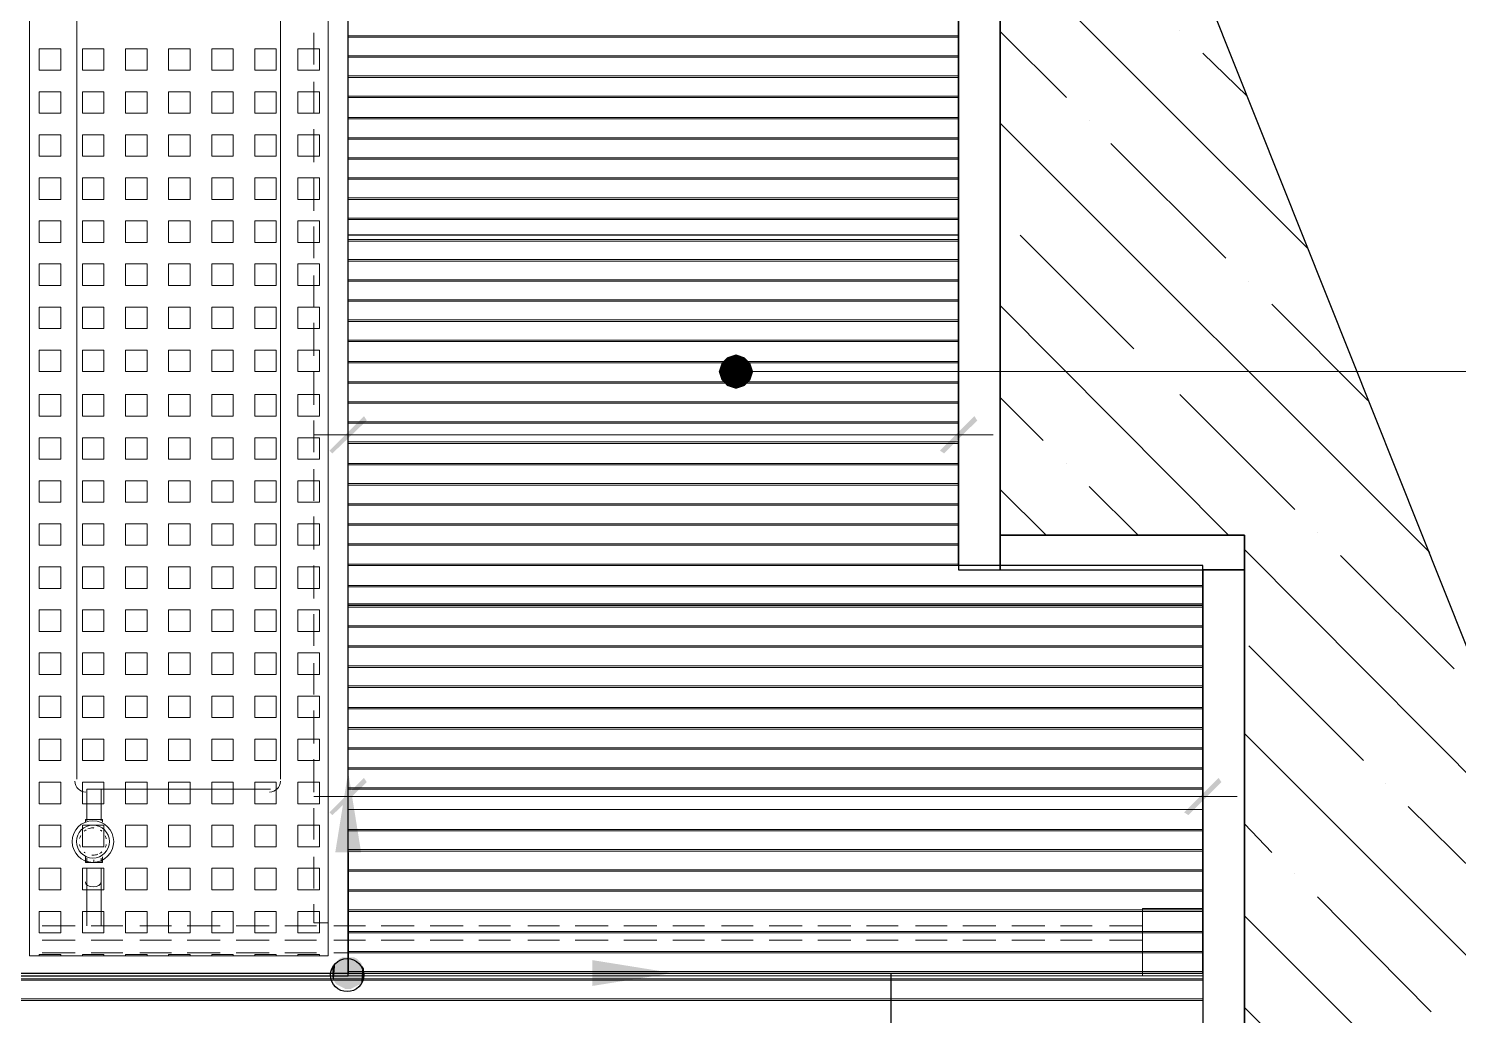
# Model space of a CAD drawing. Header units: millimetres. Extents: x -356862 to 418287, y 0 to 839748.
# Drawn here: x 37.278 to 38.938, y 9.798 to 10.944 of the extents above; entities that cross this region are included whole.
import ezdxf

# ---------------------------------------------------------------- set-up
doc = ezdxf.new("R2010")
doc.units = ezdxf.units.MM
doc.layers.add('PDF _Геометрия', color=7, linetype='Continuous', true_color=0xbababa)
doc.layers.add('PDF _Сплошная заливка', color=7, linetype='Continuous', true_color=0xf50000)

msp = doc.modelspace()

# ---------------------------------------------------------------- linework, layer by layer
at = {"layer": 'PDF _Геометрия', "color": 7, "lineweight": 30}
for points in [[(39.5392, 8.2288), (39.5392, 7.5205), (40.0258, 7.5205), (36.9243, 15.3002), (36.7043, 15.3002), (36.7043, 14.6085), (36.9876, 14.6085), (36.9876, 13.8986), (37.2709, 13.8986), (37.2709, 13.1903), (37.5543, 13.1903), (37.5543, 12.482), (37.8376, 12.482), (37.8376, 11.772), (38.1209, 11.772), (38.1209, 11.0637), (38.4059, 11.0637), (38.4059, 10.3554), (38.6892, 10.3554), (38.6892, 9.6471), (38.9725, 9.6471), (38.9725, 8.9371), (39.2559, 8.9371), (39.2559, 8.2288)], [(38.3576, 11.0253), (38.3576, 10.3154), (38.4059, 10.3154), (38.4059, 11.0253)], [(38.4059, 10.3154), (38.6892, 10.3154), (38.6892, 10.3554), (38.4059, 10.3554)], [(38.6409, 10.3154), (38.6409, 9.6071), (38.6892, 9.6071), (38.6892, 10.3154)]]:
    msp.add_lwpolyline(points, close=True, dxfattribs=at)
at = {"layer": 'PDF _Геометрия', "color": 251, "lineweight": 20, "true_color": 0x545454}
msp.add_lwpolyline([(38.1192, 10.5454), (38.1376, 10.5454), (40.4308, 10.5454), (40.4308, 10.6187), (40.4308, 15.1518)], dxfattribs=at)
at = {"layer": 'PDF _Геометрия', "color": 150, "lineweight": 30, "true_color": 0x0080ff}
for points in [[(38.6409, 10.3204), (38.3576, 10.3204), (38.3576, 10.5554), (38.3576, 10.792), (38.3576, 11.0287), (38.0742, 11.0287), (38.0742, 11.2653), (38.0742, 11.5003), (38.0742, 11.737), (37.7909, 11.737), (37.7909, 11.9736), (37.7909, 12.2103), (37.7909, 12.442), (37.5076, 12.442), (37.5076, 13.0369), (36.941, 13.0369), (36.941, 13.1553), (36.4676, 13.1553), (36.4676, 9.8471), (38.6409, 9.8471)], [(37.6493, 12.442), (37.2559, 12.442), (37.2559, 9.8437), (37.6493, 9.8437)], [(35.996, 9.8471), (38.6409, 9.8471), (38.6409, 9.6071), (38.9242, 9.6071), (38.9242, 9.4537), (35.996, 9.4537)]]:
    msp.add_lwpolyline(points, close=True, dxfattribs=at)
at = {"layer": 'PDF _Геометрия', "color": 6, "lineweight": 9}
for points in [[(37.6493, 9.8437), (37.6493, 12.442), (37.2559, 12.442), (37.2559, 9.8437)], [(37.6259, 9.8671), (37.6259, 12.4186), (37.2793, 12.4186), (37.2793, 9.8671)]]:
    msp.add_lwpolyline(points, close=True, dxfattribs=at)
at = {"layer": 'PDF _Геометрия', "color": 84, "lineweight": 20, "true_color": 0x269900}
msp.add_lwpolyline([(37.6493, 9.8437), (37.6493, 12.442), (37.7909, 12.442), (37.7909, 11.7336), (38.0742, 11.7336), (38.0742, 11.0253), (38.3576, 11.0253), (38.3576, 10.3154), (38.6409, 10.3154), (38.6409, 9.8437)], close=True, dxfattribs=at)
at = {"layer": 'PDF _Геометрия', "lineweight": 5}
for points in [[(37.3343, 11.152), (37.3343, 10.0721)], [(37.5709, 10.0721), (37.5709, 11.152)], [(38.7625, 10.6887), (38.4059, 11.0453)], [(38.4826, 10.8637), (38.4059, 10.9403)], [(38.6142, 10.942), (38.6142, 10.942)], [(38.6926, 10.8654), (38.6409, 10.9153)], [(38.5092, 10.837), (38.5092, 10.837)], [(38.9042, 10.3354), (38.4059, 10.8337)], [(38.6676, 10.677), (38.5342, 10.8104)], [(38.5609, 10.572), (38.4292, 10.7037)], [(38.6942, 10.6504), (38.6942, 10.6504)], [(38.6709, 10.3554), (38.4059, 10.622)], [(38.8325, 10.512), (38.7209, 10.6237)], [(38.5876, 10.5454), (38.5876, 10.5454)], [(38.7476, 10.3854), (38.6142, 10.5187)], [(38.4559, 10.4654), (38.4059, 10.5154)], [(38.4826, 10.4387), (38.4826, 10.4387)], [(38.4592, 10.3554), (38.4059, 10.4087)], [(38.5659, 10.3554), (38.5092, 10.412)], [(38.7742, 10.3587), (38.7742, 10.3587)], [(39.0442, 9.9821), (38.6892, 10.3387)], [(38.9325, 10.2004), (38.8009, 10.332)], [(38.8275, 10.0937), (38.6942, 10.227)], [(39.1842, 9.6304), (38.6892, 10.1254)], [(37.3459, 10.0604), (37.5593, 10.0604)], [(38.8525, 10.0671), (38.8525, 10.0671)], [(39.0125, 9.9087), (38.8792, 10.0404)], [(38.7209, 9.9871), (38.6892, 10.0204)], [(38.7476, 9.9621), (38.7476, 9.9621)], [(38.9059, 9.8021), (38.7742, 9.9354)], [(38.9559, 9.6471), (38.6892, 9.9137)], [(38.8009, 9.6954), (38.6892, 9.8071)]]:
    msp.add_lwpolyline(points, dxfattribs=at)
at = {"layer": 'PDF _Геометрия', "color": 252, "lineweight": 5, "true_color": 0x989898}
for points in [[(37.6093, 10.9387), (37.6093, 10.902)], [(37.6259, 10.902), (37.6259, 10.9387)], [(37.6093, 10.882), (37.6093, 10.8454)], [(37.6259, 10.8454), (37.6259, 10.882)], [(37.6093, 10.827), (37.6093, 10.7887)], [(37.6259, 10.7887), (37.6259, 10.827)], [(37.6093, 10.7704), (37.6093, 10.732)], [(37.6259, 10.732), (37.6259, 10.7704)], [(37.6093, 10.7137), (37.6093, 10.677)], [(37.6259, 10.677), (37.6259, 10.7137)], [(37.6093, 10.657), (37.6093, 10.6204)], [(37.6259, 10.6204), (37.6259, 10.657)], [(37.6093, 10.602), (37.6093, 10.5637)], [(37.6259, 10.5637), (37.6259, 10.602)], [(37.6093, 10.5454), (37.6093, 10.507)], [(37.6259, 10.507), (37.6259, 10.5454)], [(37.6093, 10.4887), (37.6093, 10.452)], [(37.6259, 10.452), (37.6259, 10.4887)], [(37.6093, 10.432), (37.6093, 10.3954)], [(37.6259, 10.3954), (37.6259, 10.432)], [(37.6093, 10.377), (37.6093, 10.3387)], [(37.6259, 10.3387), (37.6259, 10.377)], [(37.6093, 10.3204), (37.6093, 10.282)], [(37.6259, 10.282), (37.6259, 10.3204)], [(37.6093, 10.2637), (37.6093, 10.227)], [(37.6259, 10.227), (37.6259, 10.2637)], [(37.6093, 10.207), (37.6093, 10.1704)], [(37.6259, 10.1704), (37.6259, 10.207)], [(37.6093, 10.152), (37.6093, 10.1137)], [(37.6259, 10.1137), (37.6259, 10.152)], [(37.6093, 10.0954), (37.6093, 10.0571)], [(37.6259, 10.0571), (37.6259, 10.0954)], [(37.3459, 10.0604), (37.3459, 10.0254)], [(37.3626, 10.0254), (37.3626, 10.0604)], [(37.6093, 10.0387), (37.6093, 10.0021)], [(37.6259, 10.0021), (37.6259, 10.0387)], [(37.6093, 9.9821), (37.6093, 9.9454)], [(37.6259, 9.9454), (37.6259, 9.9821)], [(37.3459, 9.9537), (37.3459, 9.9021)], [(37.3626, 9.9021), (37.3626, 9.9537)], [(37.6093, 9.9271), (37.6093, 9.9054), (37.6176, 9.9054), (37.6259, 9.9054), (37.6259, 9.9271)], [(37.3326, 9.9021), (37.2943, 9.9021)], [(37.3876, 9.9021), (37.3509, 9.9021)], [(37.4443, 9.9021), (37.4076, 9.9021)], [(37.5009, 9.9021), (37.4626, 9.9021)], [(37.5576, 9.9021), (37.5193, 9.9021)], [(37.6126, 9.9021), (37.5759, 9.9021)], [(37.6693, 9.9021), (37.6326, 9.9021)], [(37.7259, 9.9021), (37.6876, 9.9021)], [(37.7826, 9.9021), (37.7443, 9.9021)], [(37.8376, 9.9021), (37.8009, 9.9021)], [(37.8943, 9.9021), (37.8576, 9.9021)], [(37.9509, 9.9021), (37.9126, 9.9021)], [(38.0076, 9.9021), (37.9692, 9.9021)], [(38.0626, 9.9021), (38.0259, 9.9021)], [(38.1192, 9.9021), (38.0826, 9.9021)], [(38.1759, 9.9021), (38.1376, 9.9021)], [(38.2326, 9.9021), (38.1942, 9.9021)], [(38.2876, 9.9021), (38.2509, 9.9021)], [(38.3442, 9.9021), (38.3076, 9.9021)], [(38.4009, 9.9021), (38.3626, 9.9021)], [(38.4576, 9.9021), (38.4192, 9.9021)], [(38.5126, 9.9021), (38.4759, 9.9021)], [(38.5709, 9.9021), (38.5326, 9.9021)], [(37.2943, 9.8854), (37.3326, 9.8854)], [(37.3509, 9.8854), (37.3876, 9.8854)], [(37.4076, 9.8854), (37.4443, 9.8854)], [(37.4626, 9.8854), (37.5009, 9.8854)], [(37.5193, 9.8854), (37.5576, 9.8854)], [(37.5759, 9.8854), (37.6126, 9.8854)], [(37.6326, 9.8854), (37.6693, 9.8854)], [(37.6876, 9.8854), (37.7259, 9.8854)], [(37.7443, 9.8854), (37.7826, 9.8854)], [(37.8009, 9.8854), (37.8376, 9.8854)], [(37.8576, 9.8854), (37.8943, 9.8854)], [(37.9126, 9.8854), (37.9509, 9.8854)], [(37.9692, 9.8854), (38.0076, 9.8854)], [(38.0259, 9.8854), (38.0626, 9.8854)], [(38.0826, 9.8854), (38.1192, 9.8854)], [(38.1376, 9.8854), (38.1759, 9.8854)], [(38.1942, 9.8854), (38.2326, 9.8854)], [(38.2509, 9.8854), (38.2876, 9.8854)], [(38.3076, 9.8854), (38.3442, 9.8854)], [(38.3626, 9.8854), (38.4009, 9.8854)], [(38.4192, 9.8854), (38.4576, 9.8854)], [(38.4759, 9.8854), (38.5126, 9.8854)], [(38.5326, 9.8854), (38.5709, 9.8854)], [(37.2943, 9.8704), (37.3326, 9.8704)], [(37.3509, 9.8704), (37.3876, 9.8704)], [(37.4076, 9.8704), (37.4443, 9.8704)], [(37.4626, 9.8704), (37.5009, 9.8704)], [(37.5193, 9.8704), (37.5576, 9.8704)], [(37.5759, 9.8704), (37.6126, 9.8704)], [(37.6326, 9.8704), (37.6693, 9.8704)], [(37.6876, 9.8704), (37.7259, 9.8704)], [(37.7443, 9.8704), (37.7826, 9.8704)], [(37.8009, 9.8704), (37.8376, 9.8704)], [(37.8576, 9.8704), (37.8943, 9.8704)], [(37.9126, 9.8704), (37.9509, 9.8704)], [(37.9692, 9.8704), (38.0076, 9.8704)], [(38.0259, 9.8704), (38.0626, 9.8704)], [(38.0826, 9.8704), (38.1192, 9.8704)], [(38.1376, 9.8704), (38.1759, 9.8704)], [(38.1942, 9.8704), (38.2326, 9.8704)], [(38.2509, 9.8704), (38.2876, 9.8704)], [(38.3076, 9.8704), (38.3442, 9.8704)], [(38.3626, 9.8704), (38.4009, 9.8704)], [(38.4192, 9.8704), (38.4576, 9.8704)], [(38.4759, 9.8704), (38.5126, 9.8704)], [(38.5326, 9.8704), (38.5709, 9.8704)]]:
    msp.add_lwpolyline(points, dxfattribs=at)
at = {"layer": 'PDF _Геометрия', "color": 254, "lineweight": 5, "true_color": 0xdcdcdc}
for points in [[(37.6493, 10.9353), (38.3576, 10.9353)], [(37.6493, 10.9103), (38.3576, 10.9103)], [(37.6493, 10.887), (38.3576, 10.887)], [(37.6493, 10.8637), (38.3576, 10.8637)], [(37.6493, 10.8404), (38.3576, 10.8404)], [(37.6493, 10.817), (38.3576, 10.817)], [(37.6493, 10.7937), (38.3576, 10.7937)], [(37.6493, 10.7687), (38.3576, 10.7687)], [(37.6493, 10.7454), (38.3576, 10.7454)], [(37.6493, 10.722), (38.3576, 10.722)], [(37.6493, 10.6987), (38.3576, 10.6987)], [(37.6493, 10.6754), (38.3576, 10.6754)], [(37.6493, 10.652), (38.3576, 10.652)], [(37.6493, 10.627), (38.3576, 10.627)], [(37.6493, 10.6037), (38.3576, 10.6037)], [(37.6493, 10.5804), (38.3576, 10.5804)], [(37.6493, 10.557), (38.3576, 10.557)], [(37.6493, 10.5337), (38.3576, 10.5337)], [(37.6493, 10.5087), (38.3576, 10.5087)], [(37.6493, 10.4854), (38.3576, 10.4854)], [(37.6493, 10.462), (38.3576, 10.462)], [(37.6493, 10.4387), (38.3576, 10.4387)], [(37.6493, 10.4154), (38.3576, 10.4154)], [(37.6493, 10.392), (38.3576, 10.392)], [(37.6493, 10.367), (38.3576, 10.367)], [(37.6493, 10.3437), (38.3576, 10.3437)], [(37.6493, 10.3204), (38.3576, 10.3204)], [(37.6493, 10.297), (38.6409, 10.297)], [(37.6493, 10.2737), (38.6409, 10.2737)], [(37.6493, 10.2504), (38.6409, 10.2504)], [(37.6493, 10.2254), (38.6409, 10.2254)], [(37.6493, 10.202), (38.6409, 10.202)], [(37.6493, 10.1787), (38.6409, 10.1787)], [(37.6493, 10.1554), (38.6409, 10.1554)], [(37.6493, 10.132), (38.6409, 10.132)], [(37.6493, 10.1087), (38.6409, 10.1087)], [(37.6493, 10.0837), (38.6409, 10.0837)], [(37.6493, 10.0604), (38.6409, 10.0604)], [(37.6493, 10.0371), (38.6409, 10.0371)], [(37.6493, 10.0137), (38.6409, 10.0137)], [(37.6493, 9.9904), (38.6409, 9.9904)], [(37.6493, 9.9654), (38.6409, 9.9654)], [(37.6493, 9.9421), (38.6409, 9.9421)], [(37.6493, 9.9187), (38.6409, 9.9187)], [(37.6493, 9.8954), (38.6409, 9.8954)], [(37.6493, 9.8721), (38.6409, 9.8721)], [(35.996, 9.8387), (38.6409, 9.8387)], [(37.6493, 9.8487), (38.6409, 9.8487)], [(35.996, 9.8154), (38.6409, 9.8154)]]:
    msp.add_lwpolyline(points, close=True, dxfattribs=at)
for points in [[(38.3576, 10.9337), (37.6493, 10.9337)], [(38.3576, 10.912), (37.6493, 10.912)], [(38.3576, 10.8887), (37.6493, 10.8887)], [(38.3576, 10.8654), (37.6493, 10.8654)], [(38.3576, 10.8387), (37.6493, 10.8387)], [(38.3576, 10.8154), (37.6493, 10.8154)], [(38.3576, 10.792), (37.6493, 10.792)], [(38.3576, 10.7704), (37.6493, 10.7704)], [(38.3576, 10.747), (37.6493, 10.747)], [(38.3576, 10.7237), (37.6493, 10.7237)], [(38.3576, 10.697), (37.6493, 10.697)], [(38.3576, 10.6737), (37.6493, 10.6737)], [(38.3576, 10.6504), (37.6493, 10.6504)], [(38.3576, 10.6287), (37.6493, 10.6287)], [(38.3576, 10.6054), (37.6493, 10.6054)], [(38.3576, 10.582), (37.6493, 10.582)], [(38.3576, 10.5554), (37.6493, 10.5554)], [(38.3576, 10.532), (37.6493, 10.532)], [(38.3576, 10.5104), (37.6493, 10.5104)], [(38.3576, 10.487), (37.6493, 10.487)], [(38.3576, 10.4637), (37.6493, 10.4637)], [(38.3576, 10.437), (37.6493, 10.437)], [(38.3576, 10.4137), (37.6493, 10.4137)], [(38.3576, 10.3904), (37.6493, 10.3904)], [(38.3576, 10.3687), (37.6493, 10.3687)], [(38.3576, 10.3454), (37.6493, 10.3454)], [(38.3576, 10.322), (37.6493, 10.322)], [(38.6409, 10.2954), (37.6493, 10.2954)], [(38.6409, 10.272), (37.6493, 10.272)], [(38.6409, 10.2487), (37.6493, 10.2487)], [(38.6409, 10.227), (37.6493, 10.227)], [(38.6409, 10.2037), (37.6493, 10.2037)], [(38.6409, 10.1804), (37.6493, 10.1804)], [(38.6409, 10.1537), (37.6493, 10.1537)], [(38.6409, 10.1304), (37.6493, 10.1304)], [(38.6409, 10.107), (37.6493, 10.107)], [(38.6409, 10.0854), (37.6493, 10.0854)], [(38.6409, 10.0621), (37.6493, 10.0621)], [(38.6409, 10.0371), (37.6493, 10.0371)], [(38.6409, 10.0121), (37.6493, 10.0121)], [(38.6409, 9.9887), (37.6493, 9.9887)], [(38.6409, 9.9671), (37.6493, 9.9671)], [(38.6409, 9.9437), (37.6493, 9.9437)], [(38.6409, 9.9204), (37.6493, 9.9204)], [(38.6409, 9.8937), (37.6493, 9.8937)], [(38.6409, 9.8704), (37.6493, 9.8704)], [(38.6409, 9.8404), (35.996, 9.8404)], [(38.6409, 9.8171), (35.996, 9.8171)]]:
    msp.add_lwpolyline(points, dxfattribs=at)
at = {"layer": 'PDF _Геометрия', "color": 6, "lineweight": 5}
for points in [[(37.2909, 10.9203), (37.3159, 10.9203), (37.3159, 10.8954), (37.2909, 10.8954)], [(37.3409, 10.9203), (37.3659, 10.9203), (37.3659, 10.8954), (37.3409, 10.8954)], [(37.3909, 10.9203), (37.4159, 10.9203), (37.4159, 10.8954), (37.3909, 10.8954)], [(37.4409, 10.9203), (37.4659, 10.9203), (37.4659, 10.8954), (37.4409, 10.8954)], [(37.4909, 10.9203), (37.5159, 10.9203), (37.5159, 10.8954), (37.4909, 10.8954)], [(37.5409, 10.9203), (37.5659, 10.9203), (37.5659, 10.8954), (37.5409, 10.8954)], [(37.5909, 10.9203), (37.6159, 10.9203), (37.6159, 10.8954), (37.5909, 10.8954)], [(37.2909, 10.8704), (37.3159, 10.8704), (37.3159, 10.8454), (37.2909, 10.8454)], [(37.3409, 10.8704), (37.3659, 10.8704), (37.3659, 10.8454), (37.3409, 10.8454)], [(37.3909, 10.8704), (37.4159, 10.8704), (37.4159, 10.8454), (37.3909, 10.8454)], [(37.4409, 10.8704), (37.4659, 10.8704), (37.4659, 10.8454), (37.4409, 10.8454)], [(37.4909, 10.8704), (37.5159, 10.8704), (37.5159, 10.8454), (37.4909, 10.8454)], [(37.5409, 10.8704), (37.5659, 10.8704), (37.5659, 10.8454), (37.5409, 10.8454)], [(37.5909, 10.8704), (37.6159, 10.8704), (37.6159, 10.8454), (37.5909, 10.8454)], [(37.2909, 10.8204), (37.3159, 10.8204), (37.3159, 10.7954), (37.2909, 10.7954)], [(37.3409, 10.8204), (37.3659, 10.8204), (37.3659, 10.7954), (37.3409, 10.7954)], [(37.3909, 10.8204), (37.4159, 10.8204), (37.4159, 10.7954), (37.3909, 10.7954)], [(37.4409, 10.8204), (37.4659, 10.8204), (37.4659, 10.7954), (37.4409, 10.7954)], [(37.4909, 10.8204), (37.5159, 10.8204), (37.5159, 10.7954), (37.4909, 10.7954)], [(37.5409, 10.8204), (37.5659, 10.8204), (37.5659, 10.7954), (37.5409, 10.7954)], [(37.5909, 10.8204), (37.6159, 10.8204), (37.6159, 10.7954), (37.5909, 10.7954)], [(37.2909, 10.7704), (37.3159, 10.7704), (37.3159, 10.7454), (37.2909, 10.7454)], [(37.3409, 10.7704), (37.3659, 10.7704), (37.3659, 10.7454), (37.3409, 10.7454)], [(37.3909, 10.7704), (37.4159, 10.7704), (37.4159, 10.7454), (37.3909, 10.7454)], [(37.4409, 10.7704), (37.4659, 10.7704), (37.4659, 10.7454), (37.4409, 10.7454)], [(37.4909, 10.7704), (37.5159, 10.7704), (37.5159, 10.7454), (37.4909, 10.7454)], [(37.5409, 10.7704), (37.5659, 10.7704), (37.5659, 10.7454), (37.5409, 10.7454)], [(37.5909, 10.7704), (37.6159, 10.7704), (37.6159, 10.7454), (37.5909, 10.7454)], [(37.2909, 10.7204), (37.3159, 10.7204), (37.3159, 10.6954), (37.2909, 10.6954)], [(37.3409, 10.7204), (37.3659, 10.7204), (37.3659, 10.6954), (37.3409, 10.6954)], [(37.3909, 10.7204), (37.4159, 10.7204), (37.4159, 10.6954), (37.3909, 10.6954)], [(37.4409, 10.7204), (37.4659, 10.7204), (37.4659, 10.6954), (37.4409, 10.6954)], [(37.4909, 10.7204), (37.5159, 10.7204), (37.5159, 10.6954), (37.4909, 10.6954)], [(37.5409, 10.7204), (37.5659, 10.7204), (37.5659, 10.6954), (37.5409, 10.6954)], [(37.5909, 10.7204), (37.6159, 10.7204), (37.6159, 10.6954), (37.5909, 10.6954)], [(37.2909, 10.6704), (37.3159, 10.6704), (37.3159, 10.6454), (37.2909, 10.6454)], [(37.3409, 10.6704), (37.3659, 10.6704), (37.3659, 10.6454), (37.3409, 10.6454)], [(37.3909, 10.6704), (37.4159, 10.6704), (37.4159, 10.6454), (37.3909, 10.6454)], [(37.4409, 10.6704), (37.4659, 10.6704), (37.4659, 10.6454), (37.4409, 10.6454)], [(37.4909, 10.6704), (37.5159, 10.6704), (37.5159, 10.6454), (37.4909, 10.6454)], [(37.5409, 10.6704), (37.5659, 10.6704), (37.5659, 10.6454), (37.5409, 10.6454)], [(37.5909, 10.6704), (37.6159, 10.6704), (37.6159, 10.6454), (37.5909, 10.6454)], [(37.2909, 10.6204), (37.3159, 10.6204), (37.3159, 10.5954), (37.2909, 10.5954)], [(37.3409, 10.6204), (37.3659, 10.6204), (37.3659, 10.5954), (37.3409, 10.5954)], [(37.3909, 10.6204), (37.4159, 10.6204), (37.4159, 10.5954), (37.3909, 10.5954)], [(37.4409, 10.6204), (37.4659, 10.6204), (37.4659, 10.5954), (37.4409, 10.5954)], [(37.4909, 10.6204), (37.5159, 10.6204), (37.5159, 10.5954), (37.4909, 10.5954)], [(37.5409, 10.6204), (37.5659, 10.6204), (37.5659, 10.5954), (37.5409, 10.5954)], [(37.5909, 10.6204), (37.6159, 10.6204), (37.6159, 10.5954), (37.5909, 10.5954)], [(37.2909, 10.5704), (37.3159, 10.5704), (37.3159, 10.5454), (37.2909, 10.5454)], [(37.3409, 10.5704), (37.3659, 10.5704), (37.3659, 10.5454), (37.3409, 10.5454)], [(37.3909, 10.5704), (37.4159, 10.5704), (37.4159, 10.5454), (37.3909, 10.5454)], [(37.4409, 10.5704), (37.4659, 10.5704), (37.4659, 10.5454), (37.4409, 10.5454)], [(37.4909, 10.5704), (37.5159, 10.5704), (37.5159, 10.5454), (37.4909, 10.5454)], [(37.5409, 10.5704), (37.5659, 10.5704), (37.5659, 10.5454), (37.5409, 10.5454)], [(37.5909, 10.5704), (37.6159, 10.5704), (37.6159, 10.5454), (37.5909, 10.5454)], [(37.2909, 10.5187), (37.3159, 10.5187), (37.3159, 10.4937), (37.2909, 10.4937)], [(37.3409, 10.5187), (37.3659, 10.5187), (37.3659, 10.4937), (37.3409, 10.4937)], [(37.3909, 10.5187), (37.4159, 10.5187), (37.4159, 10.4937), (37.3909, 10.4937)], [(37.4409, 10.5187), (37.4659, 10.5187), (37.4659, 10.4937), (37.4409, 10.4937)], [(37.4909, 10.5187), (37.5159, 10.5187), (37.5159, 10.4937), (37.4909, 10.4937)], [(37.5409, 10.5187), (37.5659, 10.5187), (37.5659, 10.4937), (37.5409, 10.4937)], [(37.5909, 10.5187), (37.6159, 10.5187), (37.6159, 10.4937), (37.5909, 10.4937)], [(37.2909, 10.4687), (37.3159, 10.4687), (37.3159, 10.4437), (37.2909, 10.4437)], [(37.3409, 10.4687), (37.3659, 10.4687), (37.3659, 10.4437), (37.3409, 10.4437)], [(37.3909, 10.4687), (37.4159, 10.4687), (37.4159, 10.4437), (37.3909, 10.4437)], [(37.4409, 10.4687), (37.4659, 10.4687), (37.4659, 10.4437), (37.4409, 10.4437)], [(37.4909, 10.4687), (37.5159, 10.4687), (37.5159, 10.4437), (37.4909, 10.4437)], [(37.5409, 10.4687), (37.5659, 10.4687), (37.5659, 10.4437), (37.5409, 10.4437)], [(37.5909, 10.4687), (37.6159, 10.4687), (37.6159, 10.4437), (37.5909, 10.4437)], [(37.2909, 10.4187), (37.3159, 10.4187), (37.3159, 10.3937), (37.2909, 10.3937)], [(37.3409, 10.4187), (37.3659, 10.4187), (37.3659, 10.3937), (37.3409, 10.3937)], [(37.3909, 10.4187), (37.4159, 10.4187), (37.4159, 10.3937), (37.3909, 10.3937)], [(37.4409, 10.4187), (37.4659, 10.4187), (37.4659, 10.3937), (37.4409, 10.3937)], [(37.4909, 10.4187), (37.5159, 10.4187), (37.5159, 10.3937), (37.4909, 10.3937)], [(37.5409, 10.4187), (37.5659, 10.4187), (37.5659, 10.3937), (37.5409, 10.3937)], [(37.5909, 10.4187), (37.6159, 10.4187), (37.6159, 10.3937), (37.5909, 10.3937)], [(37.2909, 10.3687), (37.3159, 10.3687), (37.3159, 10.3437), (37.2909, 10.3437)], [(37.3409, 10.3687), (37.3659, 10.3687), (37.3659, 10.3437), (37.3409, 10.3437)], [(37.3909, 10.3687), (37.4159, 10.3687), (37.4159, 10.3437), (37.3909, 10.3437)], [(37.4409, 10.3687), (37.4659, 10.3687), (37.4659, 10.3437), (37.4409, 10.3437)], [(37.4909, 10.3687), (37.5159, 10.3687), (37.5159, 10.3437), (37.4909, 10.3437)], [(37.5409, 10.3687), (37.5659, 10.3687), (37.5659, 10.3437), (37.5409, 10.3437)], [(37.5909, 10.3687), (37.6159, 10.3687), (37.6159, 10.3437), (37.5909, 10.3437)], [(37.2909, 10.3187), (37.3159, 10.3187), (37.3159, 10.2937), (37.2909, 10.2937)], [(37.3409, 10.3187), (37.3659, 10.3187), (37.3659, 10.2937), (37.3409, 10.2937)], [(37.3909, 10.3187), (37.4159, 10.3187), (37.4159, 10.2937), (37.3909, 10.2937)], [(37.4409, 10.3187), (37.4659, 10.3187), (37.4659, 10.2937), (37.4409, 10.2937)], [(37.4909, 10.3187), (37.5159, 10.3187), (37.5159, 10.2937), (37.4909, 10.2937)], [(37.5409, 10.3187), (37.5659, 10.3187), (37.5659, 10.2937), (37.5409, 10.2937)], [(37.5909, 10.3187), (37.6159, 10.3187), (37.6159, 10.2937), (37.5909, 10.2937)], [(37.2909, 10.2687), (37.3159, 10.2687), (37.3159, 10.2437), (37.2909, 10.2437)], [(37.3409, 10.2687), (37.3659, 10.2687), (37.3659, 10.2437), (37.3409, 10.2437)], [(37.3909, 10.2687), (37.4159, 10.2687), (37.4159, 10.2437), (37.3909, 10.2437)], [(37.4409, 10.2687), (37.4659, 10.2687), (37.4659, 10.2437), (37.4409, 10.2437)], [(37.4909, 10.2687), (37.5159, 10.2687), (37.5159, 10.2437), (37.4909, 10.2437)], [(37.5409, 10.2687), (37.5659, 10.2687), (37.5659, 10.2437), (37.5409, 10.2437)], [(37.5909, 10.2687), (37.6159, 10.2687), (37.6159, 10.2437), (37.5909, 10.2437)], [(37.2909, 10.2187), (37.3159, 10.2187), (37.3159, 10.1937), (37.2909, 10.1937)], [(37.3409, 10.2187), (37.3659, 10.2187), (37.3659, 10.1937), (37.3409, 10.1937)], [(37.3909, 10.2187), (37.4159, 10.2187), (37.4159, 10.1937), (37.3909, 10.1937)], [(37.4409, 10.2187), (37.4659, 10.2187), (37.4659, 10.1937), (37.4409, 10.1937)], [(37.4909, 10.2187), (37.5159, 10.2187), (37.5159, 10.1937), (37.4909, 10.1937)], [(37.5409, 10.2187), (37.5659, 10.2187), (37.5659, 10.1937), (37.5409, 10.1937)], [(37.5909, 10.2187), (37.6159, 10.2187), (37.6159, 10.1937), (37.5909, 10.1937)], [(37.2909, 10.1687), (37.3159, 10.1687), (37.3159, 10.1437), (37.2909, 10.1437)], [(37.3409, 10.1687), (37.3659, 10.1687), (37.3659, 10.1437), (37.3409, 10.1437)], [(37.3909, 10.1687), (37.4159, 10.1687), (37.4159, 10.1437), (37.3909, 10.1437)], [(37.4409, 10.1687), (37.4659, 10.1687), (37.4659, 10.1437), (37.4409, 10.1437)], [(37.4909, 10.1687), (37.5159, 10.1687), (37.5159, 10.1437), (37.4909, 10.1437)], [(37.5409, 10.1687), (37.5659, 10.1687), (37.5659, 10.1437), (37.5409, 10.1437)], [(37.5909, 10.1687), (37.6159, 10.1687), (37.6159, 10.1437), (37.5909, 10.1437)], [(37.2909, 10.1187), (37.3159, 10.1187), (37.3159, 10.0937), (37.2909, 10.0937)], [(37.3409, 10.1187), (37.3659, 10.1187), (37.3659, 10.0937), (37.3409, 10.0937)], [(37.3909, 10.1187), (37.4159, 10.1187), (37.4159, 10.0937), (37.3909, 10.0937)], [(37.4409, 10.1187), (37.4659, 10.1187), (37.4659, 10.0937), (37.4409, 10.0937)], [(37.4909, 10.1187), (37.5159, 10.1187), (37.5159, 10.0937), (37.4909, 10.0937)], [(37.5409, 10.1187), (37.5659, 10.1187), (37.5659, 10.0937), (37.5409, 10.0937)], [(37.5909, 10.1187), (37.6159, 10.1187), (37.6159, 10.0937), (37.5909, 10.0937)], [(37.2909, 10.0687), (37.3159, 10.0687), (37.3159, 10.0437), (37.2909, 10.0437)], [(37.3409, 10.0687), (37.3659, 10.0687), (37.3659, 10.0437), (37.3409, 10.0437)], [(37.3909, 10.0687), (37.4159, 10.0687), (37.4159, 10.0437), (37.3909, 10.0437)], [(37.4409, 10.0687), (37.4659, 10.0687), (37.4659, 10.0437), (37.4409, 10.0437)], [(37.4909, 10.0687), (37.5159, 10.0687), (37.5159, 10.0437), (37.4909, 10.0437)], [(37.5409, 10.0687), (37.5659, 10.0687), (37.5659, 10.0437), (37.5409, 10.0437)], [(37.5909, 10.0687), (37.6159, 10.0687), (37.6159, 10.0437), (37.5909, 10.0437)], [(37.2909, 10.0187), (37.3159, 10.0187), (37.3159, 9.9937), (37.2909, 9.9937)], [(37.3409, 10.0187), (37.3659, 10.0187), (37.3659, 9.9937), (37.3409, 9.9937)], [(37.3909, 10.0187), (37.4159, 10.0187), (37.4159, 9.9937), (37.3909, 9.9937)], [(37.4409, 10.0187), (37.4659, 10.0187), (37.4659, 9.9937), (37.4409, 9.9937)], [(37.4909, 10.0187), (37.5159, 10.0187), (37.5159, 9.9937), (37.4909, 9.9937)], [(37.5409, 10.0187), (37.5659, 10.0187), (37.5659, 9.9937), (37.5409, 9.9937)], [(37.5909, 10.0187), (37.6159, 10.0187), (37.6159, 9.9937), (37.5909, 9.9937)], [(37.2909, 9.9687), (37.3159, 9.9687), (37.3159, 9.9437), (37.2909, 9.9437)], [(37.3409, 9.9687), (37.3659, 9.9687), (37.3659, 9.9437), (37.3409, 9.9437)], [(37.3909, 9.9687), (37.4159, 9.9687), (37.4159, 9.9437), (37.3909, 9.9437)], [(37.4409, 9.9687), (37.4659, 9.9687), (37.4659, 9.9437), (37.4409, 9.9437)], [(37.4909, 9.9687), (37.5159, 9.9687), (37.5159, 9.9437), (37.4909, 9.9437)], [(37.5409, 9.9687), (37.5659, 9.9687), (37.5659, 9.9437), (37.5409, 9.9437)], [(37.5909, 9.9687), (37.6159, 9.9687), (37.6159, 9.9437), (37.5909, 9.9437)], [(37.2909, 9.9187), (37.3159, 9.9187), (37.3159, 9.8937), (37.2909, 9.8937)], [(37.3409, 9.9187), (37.3659, 9.9187), (37.3659, 9.8937), (37.3409, 9.8937)], [(37.3909, 9.9187), (37.4159, 9.9187), (37.4159, 9.8937), (37.3909, 9.8937)], [(37.4409, 9.9187), (37.4659, 9.9187), (37.4659, 9.8937), (37.4409, 9.8937)], [(37.4909, 9.9187), (37.5159, 9.9187), (37.5159, 9.8937), (37.4909, 9.8937)], [(37.5409, 9.9187), (37.5659, 9.9187), (37.5659, 9.8937), (37.5409, 9.8937)], [(37.5909, 9.9187), (37.6159, 9.9187), (37.6159, 9.8937), (37.5909, 9.8937)]]:
    msp.add_lwpolyline(points, close=True, dxfattribs=at)
at = {"layer": 'PDF _Геометрия', "color": 150, "lineweight": 30, "true_color": 0x0080ff}
for points in [[(38.3576, 10.7037), (37.6493, 10.7037)], [(38.6409, 10.2754), (37.6493, 10.2754)], [(38.2792, 9.4537), (38.2792, 9.8471)]]:
    msp.add_lwpolyline(points, dxfattribs=at)
at = {"layer": 'PDF _Геометрия', "color": 7, "lineweight": 18}
for points in [[(38.3976, 10.472), (37.6093, 10.472)], [(37.6493, 10.4787), (37.6493, 10.432)], [(38.3576, 10.4787), (38.3576, 10.432)], [(38.6809, 10.0521), (37.6093, 10.0521)], [(37.6493, 9.8471), (37.6493, 10.0121)], [(38.6409, 9.8471), (38.6409, 10.0121)]]:
    msp.add_lwpolyline(points, dxfattribs=at)
at = {"layer": 'PDF _Геометрия', "color": 5, "lineweight": 5}
for points in [[(37.3531, 10.0239, 1), (37.3531, 9.9756, 1)], [(37.3531, 10.0189, 0.999999), (37.3531, 9.9806, 0.999999)]]:
    msp.add_lwpolyline(points, format="xyb", close=True, dxfattribs=at)
for points in [[(37.3443, 10.0221), (37.3443, 10.0254), (37.3543, 10.0254), (37.3643, 10.0254), (37.3643, 10.0221)], [(37.3459, 10.0254), (37.3459, 10.0237)], [(37.3626, 10.0237), (37.3626, 10.0254)], [(37.3643, 9.9754), (37.3643, 9.9821), (37.3643, 9.9754), (37.3543, 9.9754), (37.3443, 9.9754), (37.3443, 9.9821), (37.3443, 9.9754)], [(37.3459, 9.9804), (37.3459, 9.9754)], [(37.3543, 9.9787), (37.3543, 9.9754)], [(37.3626, 9.9754), (37.3626, 9.9804)], [(37.3626, 9.9537), (37.3626, 9.9554), (37.3626, 9.9571), (37.3626, 9.9587), (37.3626, 9.9604), (37.3626, 9.9621), (37.3626, 9.9637), (37.3626, 9.9654), (37.3626, 9.9671), (37.3626, 9.9687), (37.3543, 9.9687), (37.3459, 9.9687), (37.3459, 9.9671), (37.3459, 9.9654), (37.3459, 9.9637), (37.3459, 9.9621), (37.3459, 9.9604), (37.3459, 9.9587), (37.3459, 9.9571), (37.3459, 9.9554), (37.3459, 9.9537)]]:
    msp.add_lwpolyline(points, dxfattribs=at)
for points in [[(37.3541, 10.0155, 0.016113), (37.3531, 10.0156, 0.09375), (37.3473, 10.0145)], [(37.352, 9.9839, 0.016113), (37.3531, 9.9839, 0.09375), (37.3588, 9.985)]]:
    msp.add_lwpolyline(points, format="xyb", dxfattribs=at)
at = {"layer": 'PDF _Геометрия', "color": 1, "lineweight": 30, "true_color": 0xfa0000}
msp.add_lwpolyline([(37.6493, 9.9871), (37.6493, 9.8471), (37.9326, 9.8471)], dxfattribs=at)
at = {"layer": 'PDF _Геометрия', "color": 7, "lineweight": 5}
msp.add_lwpolyline([(38.6409, 9.8437), (38.5709, 9.8437), (38.5709, 9.9221), (38.6409, 9.9221)], dxfattribs=at)
at = {"layer": 'PDF _Геометрия', "color": 6, "lineweight": 5}
for points in [[(37.2909, 9.8671), (37.2909, 9.8687), (37.3159, 9.8687), (37.3159, 9.8671)], [(37.3409, 9.8671), (37.3409, 9.8687), (37.3659, 9.8687), (37.3659, 9.8671)], [(37.3909, 9.8671), (37.3909, 9.8687), (37.4159, 9.8687), (37.4159, 9.8671)], [(37.4409, 9.8671), (37.4409, 9.8687), (37.4659, 9.8687), (37.4659, 9.8671)], [(37.4909, 9.8671), (37.4909, 9.8687), (37.5159, 9.8687), (37.5159, 9.8671)], [(37.5409, 9.8671), (37.5409, 9.8687), (37.5659, 9.8687), (37.5659, 9.8671)], [(37.5909, 9.8671), (37.5909, 9.8687), (37.6159, 9.8687), (37.6159, 9.8671)]]:
    msp.add_lwpolyline(points, dxfattribs=at)
at = {"layer": 'PDF _Геометрия', "color": 7, "lineweight": 9}
for points in [[(37.3293, 9.8437), (37.5176, 9.8437)], [(37.6109, 9.8437), (37.7993, 9.8437)], [(37.8926, 9.8437), (38.0792, 9.8437)], [(38.1742, 9.8437), (38.3609, 9.8437)], [(38.4542, 9.8437), (38.6409, 9.8437)]]:
    msp.add_lwpolyline(points, dxfattribs=at)
at = {"layer": 'PDF _Геометрия', "color": 1, "lineweight": 30, "true_color": 0xfa0000}
msp.add_circle((37.6481, 9.8447), 0.0192, dxfattribs=at)
at = {"layer": 'PDF _Геометрия', "lineweight": 5}
for centre, start, end in [((37.3447, 10.0697), 180, 270), ((37.5581, 10.0697), 270, 360)]:
    msp.add_arc(centre, 0.0125, start, end, dxfattribs=at)
at = {"layer": 'PDF _Геометрия', "color": 5, "lineweight": 5}
for start, end in [(153.7369, 167.3057), (119.3611, 130.7979), (49.8725, 57.4422), (11.6951, 24.7027), (191.6951, 204.7027), (333.7369, 347.3057), (229.8734, 234.6017), (299.3611, 310.7979)]:
    msp.add_arc((37.3531, 9.9997), 0.0158, start, end, dxfattribs=at)
for points in [[(37.3443, 9.9529), (37.3443, 9.9497), (37.3484, 9.9471), (37.3534, 9.9471)], [(37.3443, 9.9529), (37.3443, 9.9497), (37.3484, 9.9471), (37.3534, 9.9471)], [(37.3534, 9.9471), (37.3585, 9.9471), (37.3626, 9.9497), (37.3626, 9.9529)], [(37.3534, 9.9471), (37.3585, 9.9471), (37.3626, 9.9497), (37.3626, 9.9529)]]:
    msp.add_open_spline(points, degree=3, dxfattribs=at)
at = {"layer": 'PDF _Сплошная заливка', "color": 251, "true_color": 0x545454, "transparency": 33554559}
for points in [[(38.0992, 10.5454), (38.0826, 10.5554), (38.0792, 10.5454)], [(38.0892, 10.562), (38.0992, 10.5454), (38.0826, 10.5554)], [(38.0992, 10.5654), (38.0892, 10.562), (38.0992, 10.5454)], [(38.0992, 10.5454), (38.1092, 10.562), (38.0992, 10.5654)], [(38.1159, 10.5554), (38.0992, 10.5454), (38.1092, 10.562)], [(38.1192, 10.5454), (38.1159, 10.5554), (38.0992, 10.5454)], [(38.0792, 10.5454), (38.0826, 10.5354), (38.0992, 10.5454)], [(38.0826, 10.5354), (38.0992, 10.5454), (38.0892, 10.5287)], [(38.0992, 10.5454), (38.0892, 10.5287), (38.0992, 10.5254)], [(38.0992, 10.5254), (38.1092, 10.5287), (38.0992, 10.5454)], [(38.1092, 10.5287), (38.0992, 10.5454), (38.1159, 10.5354)], [(38.0992, 10.5454), (38.1159, 10.5354), (38.1192, 10.5454)]]:
    msp.add_solid(points, dxfattribs=at)
at = {"layer": 'PDF _Сплошная заливка', "color": 7, "transparency": 33554559}
for points in [[(37.6676, 10.4937), (37.6309, 10.4504), (37.6276, 10.4537)], [(37.6709, 10.4887), (37.6676, 10.4937), (37.6309, 10.4504)], [(38.3359, 10.4537), (38.3409, 10.4504), (38.3759, 10.4937)], [(38.3409, 10.4504), (38.3759, 10.4937), (38.3792, 10.4887)], [(37.6676, 10.0737), (37.6309, 10.0304), (37.6276, 10.0337)], [(37.6709, 10.0687), (37.6676, 10.0737), (37.6309, 10.0304)], [(38.6192, 10.0337), (38.6242, 10.0304), (38.6592, 10.0737)], [(38.6242, 10.0304), (38.6592, 10.0737), (38.6626, 10.0687)]]:
    msp.add_solid(points, dxfattribs=at)
at = {"layer": 'PDF _Сплошная заливка', "color": 1, "true_color": 0xfa0000, "transparency": 33554559}
for points in [[(37.6343, 9.9871), (37.6493, 10.0804), (37.6643, 9.9871)], [(37.6309, 9.8521), (37.6309, 9.8421), (37.6326, 9.8554)], [(37.6309, 9.8421), (37.6326, 9.8554), (37.6326, 9.8387)], [(37.6326, 9.8554), (37.6326, 9.8387), (37.6343, 9.8587)], [(37.6326, 9.8387), (37.6343, 9.8587), (37.6343, 9.8354)], [(37.6343, 9.8587), (37.6343, 9.8354), (37.6359, 9.8604)], [(37.6343, 9.8354), (37.6359, 9.8604), (37.6359, 9.8337)], [(37.6359, 9.8604), (37.6359, 9.8337), (37.6393, 9.8637)], [(37.6359, 9.8337), (37.6393, 9.8637), (37.6393, 9.8321)], [(37.6393, 9.8637), (37.6393, 9.8321), (37.6426, 9.8654)], [(37.6393, 9.8321), (37.6426, 9.8654), (37.6426, 9.8304)], [(37.6426, 9.8654), (37.6426, 9.8304), (37.6459, 9.8654)], [(37.6426, 9.8304), (37.6459, 9.8654), (37.6459, 9.8287)], [(37.6459, 9.8654), (37.6459, 9.8287), (37.6493, 9.8654)], [(37.6459, 9.8287), (37.6493, 9.8654), (37.6493, 9.8287)], [(37.6493, 9.8654), (37.6493, 9.8287), (37.6526, 9.8654)], [(37.6493, 9.8287), (37.6526, 9.8654), (37.6526, 9.8287)], [(37.6526, 9.8654), (37.6526, 9.8287), (37.6559, 9.8654)], [(37.6526, 9.8287), (37.6559, 9.8654), (37.6559, 9.8304)], [(37.6559, 9.8654), (37.6559, 9.8304), (37.6593, 9.8637)], [(37.6559, 9.8304), (37.6593, 9.8637), (37.6593, 9.8321)], [(37.6593, 9.8637), (37.6593, 9.8321), (37.6626, 9.8604)], [(37.6593, 9.8321), (37.6626, 9.8604), (37.6626, 9.8337)], [(37.6626, 9.8604), (37.6626, 9.8337), (37.6643, 9.8587)], [(37.6626, 9.8337), (37.6643, 9.8587), (37.6643, 9.8354)], [(37.6643, 9.8587), (37.6643, 9.8354), (37.6659, 9.8554)], [(37.6643, 9.8354), (37.6659, 9.8554), (37.6659, 9.8387)], [(37.6659, 9.8554), (37.6659, 9.8387), (37.6676, 9.8521)], [(37.9326, 9.8621), (38.0259, 9.8471), (37.9326, 9.8321)], [(37.6309, 9.8487), (37.6309, 9.8454), (37.6309, 9.8521)], [(37.6309, 9.8454), (37.6309, 9.8521), (37.6309, 9.8421)], [(37.6659, 9.8387), (37.6676, 9.8521), (37.6676, 9.8421)], [(37.6676, 9.8521), (37.6676, 9.8421), (37.6676, 9.8487)], [(37.6676, 9.8421), (37.6676, 9.8487), (37.6676, 9.8454)]]:
    msp.add_solid(points, dxfattribs=at)

doc.saveas('drawing.dxf')
